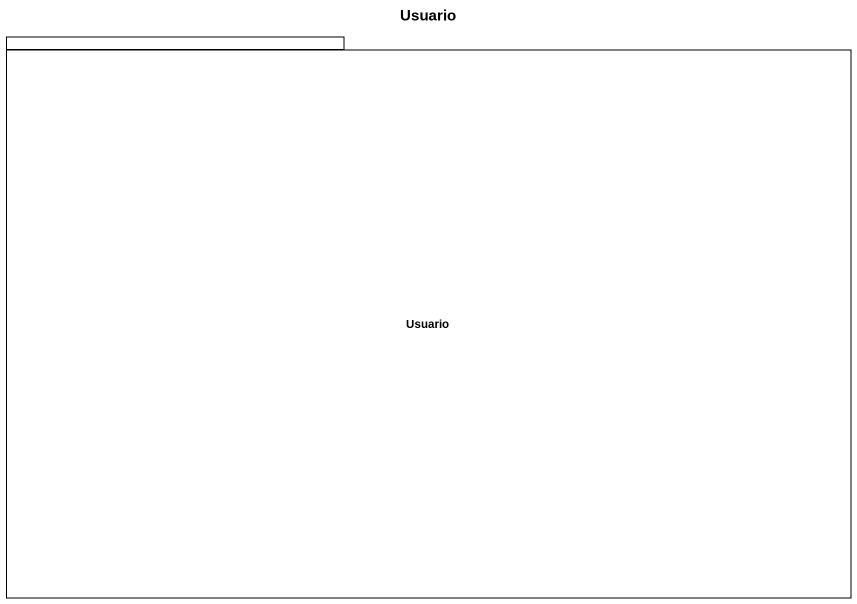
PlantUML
@startuml
title Usuario
package Usuario {
}
@enduml
